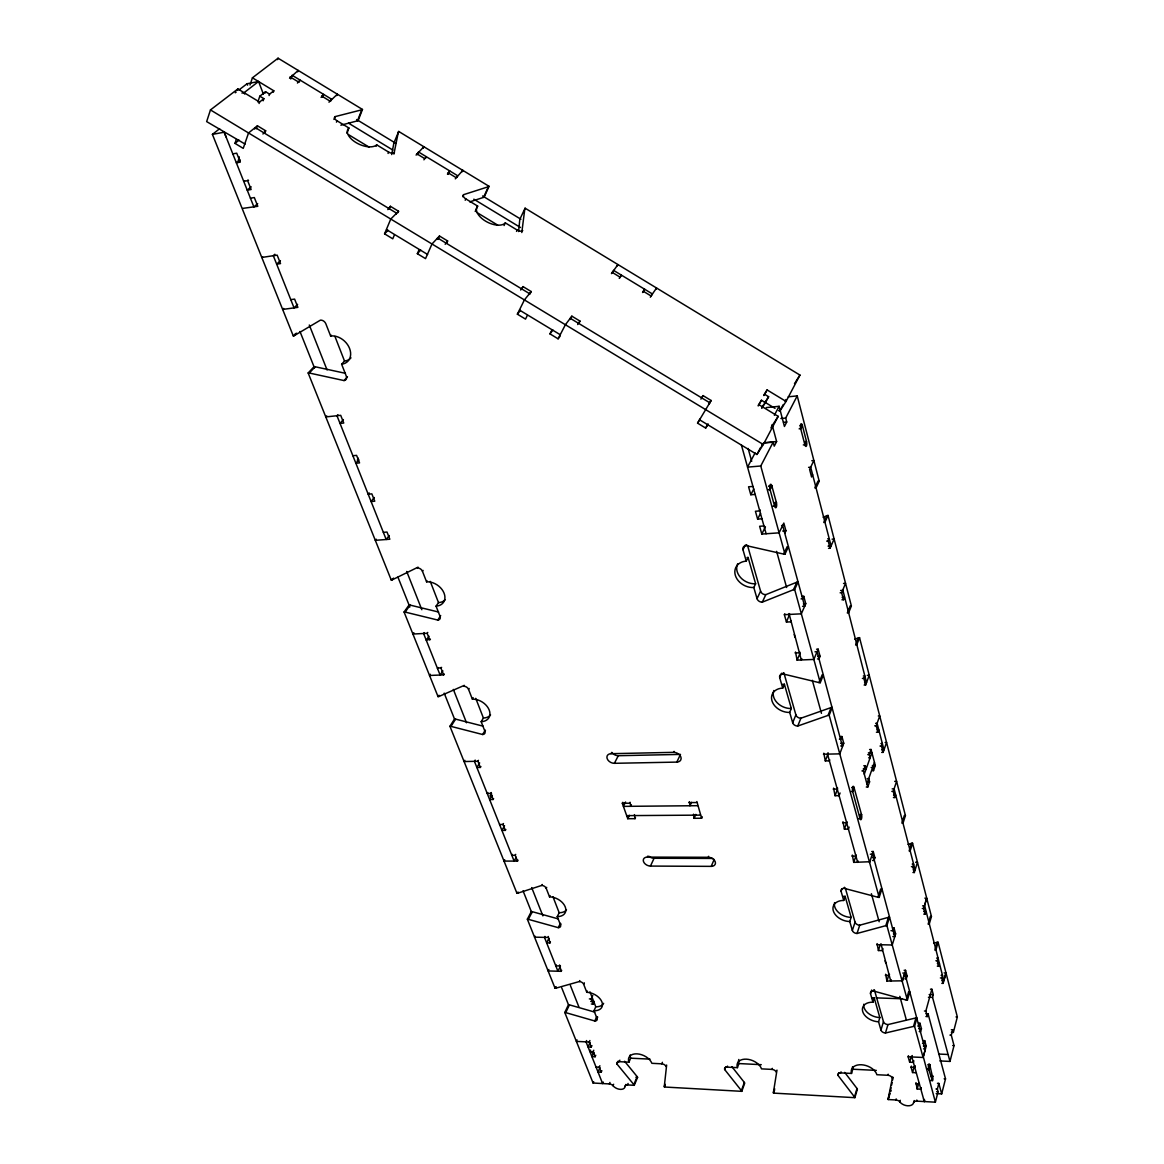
<?xml version="1.0" encoding="UTF-8"?>
<svg xmlns="http://www.w3.org/2000/svg" width="1164" height="1164" viewBox="0 0 1164 1164"><rect width="100%" height="100%" fill="white"/><g stroke="black" fill="none" stroke-linecap="round" stroke-linejoin="round"><path stroke-width="1.5" d="M731.88 1066.675L744.349 1082.433A3.652 2.299 22.4 0 1 744.727 1083.16L741.788 1091.337L664.455 1087.016A3.594 2.226 23.8 0 1 664.324 1086.303L666.637 1065.031M521.792 232.538L524.818 208.822A4.569 2.386 27.5 0 1 525.11 208.196L799.944 375.07L786.049 401.42L779.749 411.241L778.571 410.528M518.606 231.534L519.799 219.37L525.11 208.196M844.7 1072.379L857.01 1088.5A3.768 2.401 20 0 1 857.373 1089.257L854.856 1097.667L773.522 1093.112A3.71 2.328 21.6 0 1 773.42 1092.399L776.985 1070.109M393.912 154.099L398.35 132.041A4.627 2.372 25.3 0 1 398.714 131.459L489.055 186.313L484.209 196.963A4.569 2.401 26.6 0 1 483.569 197.385L469.718 201.881M391.701 154.565L393.898 142.968L398.714 131.459M937.457 1083.32L938.824 1083.393L937.369 1089.053L938.082 1091.701L935.376 1102.177L916.563 1101.129A3.856 2.444 18.7 0 0 913.595 1102.686A7.697 4.889 18.9 0 1 907.702 1105.785A7.697 4.889 18.9 0 1 899.83 1101.915A3.841 2.43 19.1 0 0 895.902 1099.965L888.248 1099.544A3.827 2.43 19.2 0 1 888.176 1098.801L892.584 1077.064M890.271 1091.366L891.086 1087.758M891.595 1085.183L892.104 1082.607M892.628 1080.032L893.137 1077.442M936.191 1093.593L941.676 1093.898L945.517 1078.868L928.072 1013.8L925.977 1013.728M939.857 1060.942L949.984 1061.423L954.029 1045.592L951.294 1035.16L952.676 1029.805L951.337 1029.747M951.352 1032.337L953.36 1032.424L957.346 1016.958L938.082 942.243A3.798 2.604 17.9 0 0 937.064 942.331L933.659 943.218M924.507 1100.838L924.303 1101.566L923.547 1098.816M924.696 1100.126L924.303 1101.566L911.878 1056.956L912.27 1055.544M931.651 1080.192L932.771 1075.914L930.924 1075.827M921.306 1087.612L920.87 1089.228L917.174 1089.024L915.981 1082.636M944.251 979.273L944.528 978.284M944.79 977.309L945.052 976.32M945.314 975.345L945.575 974.355M945.852 973.38L944.179 972.842M913.595 1102.686L914.177 1100.547M917.174 1089.024L918.76 1083.146M916.563 1101.129L916.839 1100.053M935.376 1102.177L923.299 1056.766M923.881 1054.628L923.503 1056.054M924.463 1052.489L924.071 1053.915M925.031 1050.364L924.653 1051.79M908.444 1055.719L908.153 1056.796L923.11 1057.479L926.18 1046.116L924.696 1040.66L923.299 1040.601M941.792 983.333L943.146 983.376L945.983 972.9M924.696 1040.66L923.925 1043.497L922.528 1043.424M943.146 983.376L941.749 977.978L942.462 975.359L941.094 975.316M925.22 1049.652L904.734 973.104L905.548 970.31L904.122 970.281M942.054 980.699L943.989 980.248M925.918 1016.521L927.315 1016.565L928.072 1013.8M949.984 1061.423L932.553 997.403L933.295 994.696L931.855 989.24L930.473 989.196M916.315 1072.742L912.561 1072.553L914.177 1066.69M915.21 1065.744L914.773 1067.359L911.063 1067.17L911.354 1066.108M899.83 1101.915L900.267 1100.3M927.315 1016.565L925.831 1011.08L931.855 989.24M918.541 1023.185L919.953 1023.243L921.452 1028.772L920.68 1031.595L919.269 1031.537M937.326 966.178L938.679 966.222L939.406 963.603L937.369 963.545M913.842 1060.797L913.391 1062.397L909.666 1062.223L908.153 1056.796M919.953 1023.243L919.167 1026.051L917.756 1026.008M938.679 966.222L937.267 960.751L937.995 958.132L936.627 958.103M909.666 1062.223L911.296 1056.359M923.11 1057.479L914.569 1026.357L916.941 1017.86A3.958 2.619 18.5 0 0 915.893 1017.933L887.957 1024.582A3.914 2.59 19.2 0 1 883.461 1021.672L874.411 989.953M938.082 942.243L935.9 950.042A3.812 2.604 18 0 0 934.881 950.13L937.064 942.331M895.902 1099.965L896.193 1098.903M872.345 998.043A13.808 9.167 19.5 0 1 874.237 998.014L879.839 1017.583L878.573 1021.788L880.959 1030.096A3.943 2.59 19.3 0 0 885.469 1033.006L913.522 1026.43L915.893 1017.933M888.176 1098.801L889.834 1092.952M888.248 1099.544L888.699 1097.943M888.99 1096.881L889.893 1093.694M892.279 1078.126A3.87 2.488 19.3 0 0 887.856 1075.274L888.161 1074.212M906.261 1000.036L908.691 991.583A4.001 2.692 18.7 0 0 909.812 991.743L907.382 1000.196A4.016 2.692 18.8 0 1 906.261 1000.036L873.466 991.015A3.987 2.663 19.5 0 0 870.512 993.736L872.942 1002.204A13.852 9.167 19.5 0 0 862.684 1011.516A13.852 9.167 19.5 0 0 878.573 1021.788M931.447 916.505L929.207 924.26A3.856 2.677 18.1 0 1 928.13 924.129L930.371 916.374A3.827 2.677 18.1 0 0 931.447 916.505L912.547 843.216A3.914 2.808 18.5 0 0 911.514 843.333L908.022 844.38M885.659 974.253L886.953 981.063L902.464 980.816M903.089 978.706L902.667 980.117M903.701 976.596L903.293 978.007M904.326 974.501L903.904 975.898M924.871 904.428L925.147 903.468M925.438 902.493L925.715 901.533M926.006 900.558L926.282 899.597M926.573 898.637L924.871 898.128M905.548 970.31L907.105 976.058L906.305 978.851L904.865 978.808M923.765 914.118L925.162 914.147L925.918 911.558L923.838 911.514M885.469 1033.006L887.957 1024.582M902.26 981.514L904.734 973.104L902.813 973.046M925.162 914.147L923.678 908.473L926.704 898.157M943.859 980.743L924.58 905.403M880.959 1030.096L883.461 1021.672M891.188 979.768L890.766 981.179L880.944 943.698M889.485 974.355L889.165 975.417L885.338 975.301M854.856 1097.667A3.783 2.401 20.1 0 0 854.478 1096.925L857.01 1088.5M892.846 936.598L894.84 936.467M886.953 981.063L888.86 974.763M892.57 927.926L894.01 927.941L895.625 933.863L892.235 944.993L907.382 1000.196M912.94 872.505L914.337 872.52L917.465 862.277L915.602 862.277M894.01 927.941L893.166 930.705L890.984 930.676M914.337 872.52L912.823 866.671L913.609 864.11L912.212 864.11M872.942 1002.204L874.237 998.014M854.478 1096.925L837.964 1075.347A3.812 2.444 20.3 0 1 840.728 1072.888L851.524 1073.441L852.805 1069.221A13.415 8.628 19.8 0 1 852.528 1066.704M870.512 993.736L871.647 990.055M873.466 991.015L873.786 989.967M882.909 948.544L882.254 950.639L878.413 950.537L877.089 943.611M837.964 1075.347L838.778 1072.713M843.187 896.44A14.259 9.909 20.3 0 1 845.122 896.338L851.146 917.378L849.764 921.524L852.339 930.443A4.059 2.794 20 0 0 857.024 933.484L885.819 925.671L888.423 917.348A4.089 2.837 19.1 0 1 889.5 917.232L886.91 925.555L892.235 944.993L876.754 944.659M911.514 843.333L909.128 850.971A3.929 2.808 18.6 0 1 910.175 850.84L912.547 843.216M878.413 950.537L880.202 944.804M840.728 1072.888L841.063 1071.84M878.02 897.269L880.668 889.005A4.132 2.91 19.4 0 0 881.832 889.136L879.169 897.415A4.147 2.91 19.5 0 1 878.02 897.269L844.104 888.321A4.118 2.881 20.4 0 0 841.092 891.333L843.711 900.456A14.288 9.909 20.3 0 0 833.279 910.786A14.288 9.909 20.3 0 0 849.764 921.524M905.432 815.615L903.002 823.195A3.972 2.881 18.8 0 1 901.882 823.079L904.326 815.498A3.958 2.881 18.7 0 0 905.432 815.615L859.541 637.654A4.161 3.245 20.7 0 0 858.45 637.843L854.783 639.211M257.855 101.937L259.819 96.19L263.864 98.649L259.557 102.054L237.893 88.93L210.466 109.925L206.654 121.609L245.109 144.089M857.024 933.484L859.73 925.205L888.423 917.348M871.734 851.51L873.218 851.51L874.921 857.752L874.019 860.472L872.534 860.472M893.428 797.544L894.854 797.529L895.683 795.012L893.545 795.027M852.339 930.443L855.06 922.179L845.326 888.088M852.324 855.074L853.721 862.364L869.799 861.738M894.781 936.642L872.534 853.547M237.412 90.385L237.893 88.93M869.581 862.437L873.218 851.51M894.854 797.529L893.254 791.375L896.6 781.364L894.694 781.393M249.998 84.987L252.428 77.813L278.065 58.2L362.47 109.445L358.177 120.474A4.641 2.372 24.5 0 1 357.464 120.852L340.877 125.188M265.145 132.216L265.654 130.775L257.419 125.785L248.543 132.958L243.232 148.366L234.983 143.376L236.292 139.535M843.711 900.456L845.122 896.338M858.144 861.011L857.679 862.379L827.517 754.112L828.026 752.788M773.42 1092.399L774.657 1088.776M773.522 1093.112L774.584 1090.013M844.104 888.321L844.467 887.288M853.721 862.364L856.282 855.089M259.063 103.494L259.557 102.054M265.057 93.135L265.552 91.694L269.568 94.139L273.816 90.792L252.428 77.813M841.092 891.333L841.979 888.772M263.122 100.802L263.864 98.649M277.57 59.611L278.065 58.2M254.712 129.015L255.207 127.574L396.618 213.187L396.226 214.118M256.415 128.68L257.419 125.785M269.073 95.564L269.568 94.139M273.307 92.218L273.816 90.792M741.788 1091.337A3.667 2.299 22.4 0 0 741.395 1090.61L724.663 1069.541A3.696 2.328 22.7 0 1 727.165 1067.141L737.423 1067.65A13.008 8.25 22.2 0 1 746.371 1059.167A13.008 8.25 22.2 0 1 761.518 1068.872L771.921 1069.396L772.285 1068.363M852.703 791.375A3.172 0.931 87.7 0 1 852.732 786.922A3.172 0.931 87.7 0 1 854.056 787.577L861.491 814.538L860.08 818.583L858.566 818.598M881.672 752.395L883.127 752.366L886.575 742.457L885.12 742.487M262.948 134.006L265.654 130.775M866.889 783.852L874.44 762.347M883.127 752.366L881.468 746.022L882.341 743.549L880.886 743.578M866.278 787.053L867.762 787.039L869.581 781.83L868.737 778.614L867.253 778.643M872.025 770.67L873.509 770.641L875.299 765.534L871.065 749.485L869.595 749.514M849.123 827.109L848.411 829.132L844.424 829.146L842.983 821.726M289.56 78.279L298.202 70.422L297.708 71.833M290.767 79.007L292.106 75.253L331.464 99.144L330.765 101.006M844.424 829.146L846.985 821.697M864.299 774.162L871.909 752.73L868.431 752.802M867.762 787.039L863.441 770.903L865.289 765.708L863.79 765.737M868.62 757.822L870.105 757.793L869.246 754.578L871.065 749.485M876.419 732.243L877.874 732.2L878.762 729.726L877.307 729.77M297.446 83.066L299.977 80.025L299.221 82.149M861.52 814.422A3.157 1.004 90 0 1 861.462 818.874A3.157 1.004 90 0 1 860.036 818.685L852.659 791.491L854.1 787.461L851.83 787.49M877.874 732.2L876.216 725.769L879.737 715.947L878.282 715.991M741.395 1090.61L744.349 1082.433M840.073 792.975L839.084 795.667L835.054 795.71L833.599 788.13M835.054 795.71L837.469 789.177M737.423 1067.65L738.922 1063.561A12.979 8.25 22.2 0 1 738.82 1059.473M321.089 97.412L323.607 94.371L322.559 97.165M837.629 788.086L837.251 789.09L833.22 789.148M328.976 102.199L337.356 94.197L337.007 95.128M724.663 1069.541L725.623 1066.981M727.165 1067.141L727.544 1066.108M336.833 95.594L337.356 94.197M843.012 745.251L843.755 743.272L841.921 736.521L840.379 736.55M864.139 685.043L865.609 684.999L869.246 675.295L867.296 675.367M842.518 746.561L817.07 651.724L814.989 651.811M841.921 736.521L840.917 739.155L839.389 739.184M865.609 684.999L863.892 678.365L864.808 675.935L863.339 675.993M333.937 119.441L334.999 116.647L361.757 109.823A4.656 2.372 24.6 0 0 362.47 109.445M336.454 122.162L336.993 120.765A4.743 2.43 24.2 0 1 334.999 116.647M829.772 759.845L829.379 760.849L825.32 760.921L823.821 753.21M825.32 760.921L828.171 753.472M346.901 133.234L348.909 127.996L336.993 120.765M357.464 120.852L361.757 109.823M782.339 684.447A15.205 11.524 23 0 1 784.391 684.243L791.345 708.527L789.701 712.426L792.669 722.728A4.336 3.245 22.5 0 0 797.718 726.045L828.026 715.423L831.111 707.552A4.35 3.288 21.3 0 1 832.26 707.377L829.175 715.249L879.169 897.415M858.45 637.843L855.642 645.016A4.176 3.259 20.8 0 1 856.748 644.812L859.541 637.654M376.161 146.242L376.714 144.86L388.631 152.077A4.7 2.444 25.1 0 0 394.465 152.717M664.324 1086.303L665.124 1084.295M664.455 1087.016L665.255 1084.994M388.063 153.459L388.631 152.077M819.005 682.599L822.177 674.814A4.409 3.39 21.9 0 0 823.399 674.916L820.242 682.701A4.423 3.39 22 0 1 819.005 682.599L782.805 673.883A4.394 3.346 23.2 0 0 779.691 677.579L782.717 688.113A15.234 11.524 23 0 0 771.95 700.743A15.234 11.524 23 0 0 789.701 712.426M851.379 605.978L848.512 613.064A4.22 3.346 21.4 0 1 847.319 612.977L850.2 605.891A4.205 3.332 21.3 0 0 851.379 605.978L828.041 515.434A4.307 3.521 23.1 0 0 826.906 515.667L823.137 517.253M594.717 1012.098L569.414 1004.852A3.594 2.27 26.1 0 0 568.454 1004.707L564.787 1012.491L593.087 1083.015L609.325 1083.931A3.536 2.168 24.9 0 1 612.992 1085.736A7.1 4.365 24.8 0 0 620.31 1089.359A7.1 4.365 24.8 0 0 625.068 1086.419A3.55 2.183 24.6 0 1 627.454 1084.935L634.264 1085.314A3.55 2.183 24.5 0 0 633.856 1084.601L616.949 1064.012A3.579 2.226 24.8 0 1 619.219 1061.67L628.953 1062.165A12.615 7.886 24.4 0 1 637.028 1053.857A12.615 7.886 24.4 0 1 651.869 1063.314L661.778 1063.823L662.389 1062.31M797.718 726.045L800.919 718.203L831.111 707.552M792.669 722.728L795.9 714.914L783.852 672.719M816.575 649.236L818.146 649.163L820.082 656.321L819.034 658.882L817.463 658.94M841.95 599.809L843.464 599.736L844.438 597.365L842.169 597.496M387.83 209.607L390.362 206.29L398.554 211.251L397.972 212.634M817.346 651.083L818.146 649.163M843.464 599.736L841.645 592.723L845.544 583.353L843.536 583.47M389.213 209.069L390.362 206.29M633.856 1084.601L637.174 1076.642L624.588 1061.262M634.264 1085.314L637.581 1077.369A3.536 2.197 24.5 0 0 637.174 1076.642M816.808 652.364L813.854 659.435L797.107 660.134L795.507 652M864.561 682.628L866.525 682.555L842.809 589.93M416.072 155.059L423.871 146.722L423.492 147.639M417.323 154.667L418.458 151.946L457.612 175.706L456.826 177.51M394.32 235.143L392.763 238.809L384.571 233.848L390.769 219.05L398.554 211.251M423.303 148.09L423.871 146.722M625.068 1086.419L625.912 1084.426M627.454 1084.935L628.094 1083.451M423.914 159.817L426.3 156.704L425.718 158.057M647.781 856.137L647.315 857.111A5.922 4.074 25.5 0 0 643.503 861.578A5.922 4.074 25.5 0 0 650.458 866.074L711.204 866.365L714.172 859.439M628.953 1062.165L630.655 1058.178A12.6 7.886 24.4 0 1 630.204 1054.962M801.821 658.678L801.283 659.959L789.032 613.53M799.697 651.811L799.275 652.771L795.085 652.96M797.107 660.134L800.192 652.917M647.315 857.111L708.207 857.286L708.643 856.297M782.717 688.113L784.391 684.243M612.992 1085.736L613.632 1084.251M616.949 1064.012L618.244 1061.044M609.325 1083.931L609.965 1082.433M619.219 1061.67L619.859 1060.171M779.691 677.579L781.582 673.229M782.805 673.883L783.226 672.923M447.442 174.105L449.784 170.963L448.315 174.338M802.549 606.342L804.731 606.066M603.258 1082.069L602.603 1083.553L586.016 1041.853L586.612 1040.543M446.714 243.014L447.631 240.963L439.468 236.016L431.989 243.989L425.529 258.626L417.338 253.679L418.938 250.027M599.969 1067.563L598.02 1072L601.206 1072.175L601.861 1070.691M455.284 178.849L462.821 170.366L462.414 171.268M601.206 1072.175L599.242 1067.199L599.882 1065.715M593.087 1083.015L593.669 1081.691M802.171 596.404L803.757 596.317L805.764 603.709L801.341 613.821L784.376 614.694L786.442 622.056L790.662 621.852L791.084 620.892M828.55 548.346L830.077 548.244L834.122 539.034L832.085 539.165M462.224 171.719L462.821 170.366M803.757 596.317L802.651 598.82L801.05 598.907M830.077 548.244L828.201 541.013L829.219 538.699L827.691 538.801M437.198 238.911L437.606 237.994L529.489 293.634L529.053 294.521M437.94 239.449L439.468 236.016M462.69 196.687L463.607 194.664L488.414 186.72A4.583 2.386 26.7 0 0 489.055 186.313M786.442 622.056L789.701 614.01M593.407 1051.572A2.721 1.135 -87.1 0 0 593.64 1052.649L591.85 1056.592L595.095 1056.752L595.75 1055.268M693.511 814.189L694.093 818.292L701.601 818.248L702.256 816.779M445.172 244.324L447.631 240.963M465.193 200.252L465.804 198.898A4.656 2.459 26.4 0 1 463.607 194.664M595.095 1056.752L593.102 1051.718L593.756 1050.234M784.376 614.694L784.812 613.748M590.032 1042.508L588.038 1046.931L591.254 1047.076L591.923 1045.592M694.093 818.292L695.854 814.378M590.541 1050.074L589.886 1051.558L593.102 1051.718M701.601 818.248L696.887 801.559M591.254 1047.076L589.246 1041.998L589.915 1040.529M747.012 557.556A15.787 12.528 25.7 0 1 748.074 557.44L746.255 561.135A15.83 12.542 25.7 0 0 735.299 575.234A15.83 12.542 25.7 0 0 753.821 587.514L757.036 598.674A4.496 3.536 24.9 0 0 762.289 602.152L793.484 589.712L796.874 582.189A4.511 3.579 23.6 0 1 798.053 581.971L794.663 589.493L820.242 682.701M826.906 515.667L823.821 522.491A4.321 3.536 23.1 0 1 824.956 522.258L828.041 515.434M564.787 1012.491A3.608 2.27 26.2 0 1 565.748 1012.636L594.775 1020.988L596.783 1016.565M594.775 1020.988A3.638 2.299 25.6 0 0 597.03 1018.529L597.699 1017.045M475.218 211.484L477.662 206.101L465.804 198.898M483.569 197.385L488.414 186.72M691.518 802.345L689.961 805.764L689.364 801.632M597.03 1018.529L593.975 1010.716L595.779 1006.787A12.76 8.163 25.8 0 0 603.636 1003.31M591.356 1004.008L593.145 1004.081L594.237 1001.695M577.068 1039.932L576.384 1041.402L589.246 1041.998M650.458 866.074L654.066 858.275L712.674 858.435M593.145 1004.081L591.152 998.959L592.767 995.467M593.975 1010.716A12.789 8.163 25.8 0 0 601.919 1001.928A12.789 8.163 25.8 0 0 586.787 992.295L587.369 991.073M504.07 225.54L505.322 222.877L517.165 230.05A4.627 2.459 27.3 0 0 522.752 230.545M783.692 554.093L787.17 546.673A4.569 3.681 24.6 0 0 788.45 546.76L784.973 554.166A4.598 3.696 24.7 0 1 783.692 554.093L746.124 545.581A4.554 3.652 26.2 0 0 742.967 549.699L746.255 561.135M762.289 602.152L765.825 594.644L796.874 582.189M819.209 481.198L816.051 487.92A4.38 3.623 24.2 0 1 814.829 487.862L817.986 481.139A4.35 3.623 24.2 0 0 819.209 481.198L797.224 395.891L788.217 396.808M586.787 992.295L583.688 984.322L584.372 982.853M558.342 918.92L532.312 911.703A3.71 2.43 27.6 0 0 531.322 911.572L527.35 919.211L555.053 988.221A3.652 2.328 26.6 0 0 555.941 988.149L579.337 981.543L579.803 980.568M565.748 1012.636L569.414 1004.852M757.036 598.674L760.587 591.196L747.535 545.465M516.525 231.389L517.165 230.05M611.507 752.744L611.013 753.69A6.126 4.38 27.5 0 0 607.157 758.608A6.126 4.38 27.5 0 0 614.388 763.308L676.808 762.1L680.474 754.403L618.302 755.712A6.096 4.38 27.5 0 1 611.784 752.351M784.754 533.243L785.918 530.799L783.823 523.058L779.109 532.836L761.809 534.058L759.626 526.274L763.948 525.968M812.647 474.737L811.57 476.993L809.606 469.427L813.883 460.537L811.817 460.711M753.821 587.514L755.625 583.775L748.074 557.44M611.013 753.69L673.592 752.337L674.058 751.377M555.053 988.221L555.752 986.766M555.941 988.149L556.407 987.174M560.451 966.062L557.934 971.227L544.461 937.369L544.956 936.409M634.424 814.611L635.035 818.67L627.76 818.714L622.318 803.276L622.798 802.316M548.826 969.481L548.113 970.936L561.208 971.329L561.688 970.354M635.035 818.67L635.5 817.695M561.208 971.329L559.564 964.985M520.672 290.025L523.029 286.606L531.177 291.538L529.853 294.216M556.276 964.898L555.795 965.873L559.084 965.96M627.76 818.714L629.418 815.324M521.719 289.298L523.029 286.606M631.412 804.862L630.699 806.303L630.088 802.229M527.277 315.56L525.517 319.111L517.369 314.178L524.411 299.919L531.177 291.538M776.417 502.659L774.627 506.282L770.059 489.564A3.492 1.193 85.7 0 1 770.146 484.777A3.492 1.193 85.7 0 1 771.863 485.97L776.417 502.659L774.788 502.775M761.809 534.058L765.417 526.725M625.577 801.996L623.409 806.376L697.483 805.692M548.811 938.504L546.644 942.84L549.946 942.927L550.427 941.952M527.35 919.211A3.725 2.43 27.7 0 1 528.354 919.342L558.24 927.65L560.408 923.314M558.24 927.65A3.754 2.459 27 0 0 560.51 924.944L560.99 923.969M742.967 549.699L745.266 545.101M746.124 545.581L746.59 544.665M760.223 510.007L759.757 510.923L755.421 511.258L757.619 519.115L761.954 518.78M560.51 924.944L557.236 916.577L559.171 912.721A13.182 8.745 27.3 0 0 566.49 909.855M549.946 942.927L548.259 936.482M757.619 519.115L760.543 513.28M800.003 425.66L802.36 425.442L806.506 441.476A3.332 1.077 85.4 0 1 806.434 446.001A3.332 1.077 85.4 0 1 804.877 444.779L800.701 428.716L802.36 425.442A3.346 1.091 85.2 0 0 800.774 424.176A3.346 1.091 85.2 0 0 800.701 428.716M770.102 489.753L771.921 486.145L768.647 486.407M535.047 936.191L534.552 937.151L547.778 937.442M557.236 916.577A13.211 8.745 27.3 0 0 565.224 906.887A13.211 8.745 27.3 0 0 549.539 896.862L550.165 895.654M560.044 336.221L558.094 338.811L549.961 333.879L551.765 330.372M614.388 763.308L618.302 755.712M528.354 919.342L532.312 911.703M772.096 424.642L776.621 441.563L774.235 446.161L773.158 442.16L763.409 443.048M797.224 395.891L785.7 418.051L786.733 422.008L784.434 426.475L779.109 406.309L766.232 407.589M549.539 896.862L546.207 888.321L546.702 887.361M755.16 494.424L750.809 494.758L753.777 488.996M558.094 338.811L565.398 324.727L571.859 316.172L579.978 321.089L578.944 323.068M569.793 319.183L570.244 318.296L709.793 402.788M570.142 319.474L571.859 316.172M784.973 554.166L760.761 465.993L773.158 442.16M483.133 726.176L455.575 719.119A3.972 2.779 31.7 0 0 454.527 719.017L449.93 726.278L516.932 893.254A3.768 2.488 28.2 0 0 517.849 893.152L541.711 885.44L542.206 884.48M577.693 324.552L579.978 321.089M699.593 419.811L756.935 454.484L763.337 444.532L778.178 416.348L758.986 404.723L761.445 400.241L765.403 402.642L761.867 408.215M611.449 273.627L617.938 264.563L617.255 265.843M612.22 272.973L613.588 270.383L652.422 293.954L650.327 297.227M756.935 454.484L760.718 447.296M761.663 445.521L762.595 443.731M770.932 427.945L771.848 426.213M779.749 411.241L783.299 404.519M785.06 401.187L785.933 399.528M774.351 415.272L779.109 406.309M755.116 452.854L747.55 467.128L760.761 465.993M619.233 278.356L621.358 275.097L619.99 277.672M516.932 893.254L517.442 892.308M517.849 893.152L518.358 892.206M765.403 402.642L768.618 396.706L764.69 394.32L767.091 389.925L786.049 401.42M504.71 859.803L504.012 861.069L517.5 861.113L518.009 860.167M517.5 861.113L515.201 855.307L515.71 854.361M516.19 857.315L514.124 861.098L474.432 761.329L475.174 760.107M761.765 407.706L763.54 404.752M642.557 292.513L644.667 289.239L643.256 291.8M512.335 854.361L511.811 855.307L515.201 855.307M655.856 289.283L656.569 288.017L651.025 295.947L643.256 291.233M504.55 825.713L501.917 830.398L505.322 830.383L505.845 829.452M505.322 830.383L502.964 824.461L503.488 823.515M491.499 793.382A2.925 1.397 89.8 0 0 491.805 795.812L489.637 799.537L493.07 799.508L493.609 798.577M700.001 419.011L697.571 423.158L705.66 428.061L708.076 423.885M493.07 799.508L490.67 793.455L491.208 792.524M487.774 792.568L487.236 793.499L490.67 793.455M700.932 399.15L703.056 395.614L711.131 400.503L697.571 423.158M479.655 762.9L476.891 767.513L480.354 767.44L480.907 766.523M701.703 397.884L703.056 395.614M480.354 767.44L477.895 761.256L478.448 760.339M709.022 404.053L711.131 400.503M464.829 760.31L464.087 761.547L477.895 761.256M449.93 726.278A3.987 2.779 31.7 0 1 450.977 726.38L482.623 734.513L485.126 730.381M482.623 734.513A4.016 2.808 31 0 0 484.893 731.239L485.461 730.323M705.66 428.061L707.697 424.714M484.893 731.239L481.168 721.68L483.409 718.028A14.114 9.996 31.5 0 0 490.553 714.914M481.168 721.68A14.143 9.996 31.4 0 0 489.186 710.011A14.143 9.996 31.4 0 0 472.366 699.142L473.224 697.774M763.977 394.872L767.091 389.925M763.904 395.571L764.69 394.32M758.317 405.218L761.445 400.241M758.201 405.96L758.986 404.723M450.977 726.38L455.575 719.119M764.312 403.515L765.097 402.278M765.49 401.667L768.618 396.706M472.366 699.142L468.554 689.379L469.136 688.477M794.488 383.582L795.259 382.374M795.652 381.763L797.602 378.722M797.98 378.111L799.944 375.07M438.581 612.031L410.135 605.105A4.132 2.983 34.8 0 0 409.059 605.018L404.068 612.002L438.042 696.639A4.045 2.837 32.6 0 0 438.988 696.465L464.305 685.349M772.241 425.602L773.027 424.38M773.42 423.754L775.399 420.684M775.806 420.058L778.178 416.348M438.042 696.639L438.915 695.286M438.988 696.465L439.57 695.563M430.345 674.276L429.545 675.469L443.644 674.887L444.226 673.985M442.873 670.842L440.108 675.033L423.58 633.492L424.191 632.605M438.086 667.569L437.489 668.456L441.622 667.409M428.992 636.228L426.257 640.215L430.418 639.138M404.068 612.002A4.147 2.983 34.7 0 1 405.145 612.089L437.81 620.063L440.69 615.552M413.846 632.721L412.914 634.045L427.144 633.303L427.755 632.416M437.81 620.063A4.176 3.026 34.1 0 0 440.079 616.44L436.063 606.138L438.508 602.617A14.71 10.738 34.7 0 0 445.288 599.649M436.063 606.138A14.739 10.738 34.7 0 0 444.081 593.203A14.739 10.738 34.7 0 0 426.577 581.825L427.203 580.952M405.145 612.089L410.135 605.105M426.577 581.825L422.459 571.291L423.099 570.433M345.417 373.309L315.153 366.762A4.525 3.39 42.6 0 0 314.033 366.718L308.154 372.975L391.25 580.05A4.22 3.056 35.9 0 0 392.224 579.832L418.065 567.159M391.25 580.05L391.89 579.192M392.224 579.832L393.505 578.115M560.321 334.766L519.537 310.104M549.961 333.879L552.9 330.023M389.242 535.542L386.201 539.499L336.963 415.723L337.909 414.66M376.19 539.194L375.317 540.329L389.838 539.223L387.001 532.05L383.349 532.341M374.299 497.508L371.083 501.524L374.764 501.204L371.84 493.856L368.173 494.191L369.177 492.925M517.369 314.178L520.41 310.366M358.221 458.15A3.259 1.731 83.4 0 0 358.614 459.955L355.864 463.243L359.56 462.894L356.577 455.371L352.881 455.735M343.395 419.564L340.019 423.42L343.758 423.027L340.703 415.33L325.789 416.93L326.749 415.854M308.154 372.975A4.554 3.39 42.5 0 1 309.289 373.018L344.049 380.57L347.469 376.772M344.049 380.57A4.569 3.448 42.1 0 0 346.29 376.161L341.634 364.216L344.515 361.058A16.121 12.237 43.1 0 0 350.99 357.843M427.61 254.48L386.594 229.672M309.289 373.018L315.153 366.762M417.338 253.679L420.728 250.071M341.634 364.216A16.165 12.251 43 0 0 349.564 348.429A16.165 12.251 43 0 0 330.62 335.989L331.347 335.217M219.632 128.709L212.415 134.384L293.284 335.93L295.7 333.486M293.284 335.93A4.641 3.477 44.2 0 0 294.303 335.625L296.704 333.18M384.571 233.848L388.078 230.312M297.606 304.342L294.055 307.878L273.307 255.716L274.879 254.247M283.681 308.431L282.663 309.435L297.882 307.354L294.608 299.104L290.782 299.643M280.422 260.634L276.668 264.17L280.524 263.588L277.163 255.134L261.798 257.448L262.584 256.706M257.695 203.627L253.912 206.945L224.186 132.216L212.415 134.384M242.84 208.371L257.797 206.304L254.334 197.56L250.435 198.2M251.162 186.807L247.234 190.154L251.133 189.499L247.626 180.682L243.727 181.337L244.556 180.638M239.697 160.079L236.365 162.829L240.279 162.145L236.728 153.182L232.8 153.881M234.983 143.376L238.998 140.131M259.819 96.19L265.552 91.694M241.937 93.076L244.12 92.654L258.568 81.495L263.413 94.153M235.244 92.785L236.161 92.087M238.896 89.992L247.044 83.75L258.568 81.495M294.303 335.625L320.391 320.158A4.671 3.536 44 0 1 325.833 323.752L330.62 335.989M238.154 160.137L239.624 159.875L240.09 161.069M780.899 418.516L785.7 418.051M357.232 460.086L358.614 459.955M783.547 422.314L786.733 422.008M799.13 428.861L800.701 428.716M763.671 442.742L776.621 441.563M804.935 441.622L806.506 441.476L804.877 444.779L803.306 444.924M808.602 467.361L810.682 467.186L831.096 545.931L828.041 546.134M752.933 486.436L748.568 486.785L750.809 494.758M768.589 486.232L771.863 485.97M768.415 489.695L770.059 489.564M774.744 502.601L776.373 502.47A3.477 1.179 85.9 0 1 776.286 507.242A3.477 1.179 85.9 0 1 774.584 506.107L772.94 506.224M781.568 525.561L782.644 525.488L804.673 606.226M782.703 531.031L785.918 530.799M826.673 541.115L828.201 541.013M840.612 590.483L842.62 590.381M840.132 592.811L841.645 592.723M803.393 603.84L805.764 603.709M817.739 656.409L820.082 656.321M862.408 678.423L863.892 678.365M875.634 723.353L877.103 723.31L883.985 749.878L881.817 749.922M874.746 725.812L876.216 725.769M840.699 743.345L843.755 743.272M840.728 745.949L842.765 745.906L839.782 753.865L823.443 754.199M880.013 746.051L881.468 746.022M867.777 754.607L869.246 754.578M872.36 765.577L875.299 765.534M871.181 767.469L872.651 767.44L873.509 770.641M863.179 768.997L866.147 768.938L865.289 765.708M861.942 770.917L863.441 770.903M866.627 781.873L869.581 781.83M892.191 788.886L894.098 788.857L915.122 869.945L913.26 869.93M489.869 795.841L491.805 795.812L492.416 797.384M851.146 791.505L852.659 791.491M891.828 791.404L893.254 791.375M622.318 803.276L629.608 803.204M688.913 802.607L696.45 802.534M626.683 815.629L700.568 815.12M859.978 814.553L861.491 814.538M499.56 824.476L502.964 824.461M842.62 822.744L846.621 822.715M870.323 854.231L872.316 854.231M851.961 856.107L855.933 856.107M872.694 857.752L874.921 857.752M911.412 866.671L912.823 866.671M922.601 905.854L924.449 905.883M922.295 908.458L923.678 908.473M893.457 933.819L895.625 933.863M935.9 960.722L937.267 960.751M904.966 975.999L907.105 976.058M940.381 977.949L941.749 977.978M929.163 994.565L933.295 994.696M928.421 997.272L932.553 997.403M876.157 997.883L901.751 998.756M589.362 998.901L591.152 998.959M924.434 1011.021L925.831 1011.08M590.73 1001.404L594.309 1001.535M956.008 1016.914L957.346 1016.958M918.643 1028.656L921.452 1028.772M949.94 1035.102L951.294 1035.16M952.676 1045.534L954.029 1045.592M923.387 1046L926.18 1046.116M923.547 1048.866L925.424 1048.953M938.882 1054.06L947.685 1054.453M927.868 1064.653L929.73 1064.74L932.961 1078.897A3.521 0.946 -89.3 0 1 932.451 1080.847L928.596 1069.018L929.73 1064.74L930.094 1066.108M591.85 1052.562L593.64 1052.649L594.149 1053.915M927.199 1068.945L928.596 1069.018L928.959 1070.371M630.655 1058.178L650.007 1059.138M738.922 1063.561L761.256 1064.682M852.805 1069.221L876.317 1070.4M930.778 1076.133L932.859 1076.249M887.856 1075.274L876.885 1074.721A13.444 8.628 19.8 0 0 861.418 1064.754A13.444 8.628 19.8 0 0 851.524 1073.441M944.149 1078.795L945.517 1078.868M930.342 1080.454L931.738 1080.512M596.012 1067.024L599.242 1067.199M915.69 1083.713L919.429 1083.902M935.987 1088.98L937.369 1089.053M936.7 1091.614L938.082 1091.701M635.893 1077.267L637.581 1077.369M891.115 1091.075L890.635 1091.046A3.812 2.43 19.1 0 1 890.576 1090.319M290.054 76.868L297.955 81.655M321.613 96.015L329.499 100.802M416.639 153.692L424.496 158.464M448.038 172.738L455.866 177.495M612.133 272.332L619.917 277.061M356.62 119.528L358.177 120.474M358.628 120.75L393.927 142.168M395.833 143.332L394.261 142.372A4.612 2.386 25.2 0 0 393.898 142.968M482.58 195.974L520.934 219.254M348.458 123.122L392.806 150.025M473.806 199.175L520.453 227.475M348.502 134.631L369.308 147.246M476.949 212.532L497.639 225.074M764.413 401.944L775.035 408.375M210.466 109.925L763.337 444.532M299.963 331.464L314.527 367.984M397.942 577.155L409.859 607.026M444.197 693.147L454.818 719.759M523.043 890.809L531.759 912.707M561.732 987.858L568.265 1004.212M427.144 633.303L429.822 640.025M441.025 668.311L443.644 674.887M224.186 132.216L226.078 136.988M309.289 325.003L327.069 369.963M406.716 571.451L421.848 609.718M453.349 689.408L466.531 722.771M531.701 887.594L542.875 915.879M570.375 985.442L579.017 1007.282M334.941 336.44L344.515 361.058M430.258 581.403L438.508 602.617M475.756 698.342L483.409 718.028M552.958 896.731L559.171 912.721M589.959 991.844L595.779 1006.787M247.044 83.75L247.583 85.161M244.12 92.654L244.673 94.08M794.197 634.54L794.997 637.392M885.091 960.795L885.731 963.079M911.063 1067.17L912.561 1072.553M741.424 445.099L766.116 533.752M748.132 448.46L751.697 461.351M776.621 551.358L786.617 587.485M812.312 680.285L821.464 713.343M871.399 893.719L879.155 921.743M899.816 996.369L906.305 1019.81M938.824 1083.393L941.676 1093.898M952.676 1029.805L953.36 1032.424M765.825 594.644A4.467 3.521 24.9 0 1 760.587 591.196M793.484 589.712A4.54 3.594 23.6 0 1 794.663 589.493M800.919 718.203A4.307 3.245 22.4 0 1 795.9 714.914M828.026 715.423A4.38 3.303 21.4 0 1 829.175 715.249M463.723 686.251A4.074 2.895 32.1 0 1 468.554 689.379M417.44 568.017A4.249 3.099 35.4 0 1 422.459 571.291M791.345 708.527A15.205 11.524 23 0 1 777.159 702.75A15.205 11.524 23 0 1 773.885 690.514M755.625 583.775A15.787 12.528 25.7 0 1 740.508 577.46A15.787 12.528 25.7 0 1 737.685 563.754M673.592 752.337A6.213 4.511 25.8 0 1 680.911 757.109A6.213 4.511 25.8 0 1 676.808 762.1M708.207 857.286A6.009 4.19 24 0 1 715.263 861.84A6.009 4.19 24 0 1 711.204 866.365M654.066 858.275A5.893 4.074 25.5 0 1 648.872 856.238M859.73 925.205A4.045 2.794 20 0 1 855.06 922.179M885.819 925.671A4.103 2.837 19.2 0 1 886.91 925.555M913.522 1026.43A3.972 2.619 18.6 0 1 914.569 1026.357M579.337 981.543A3.667 2.357 26.1 0 1 583.688 984.322M541.711 885.44A3.798 2.532 27.7 0 1 546.207 888.321M879.839 1017.583A13.808 9.167 19.5 0 1 863.775 1004.226M851.146 917.378A14.259 9.909 20.3 0 1 834.573 902.624M771.921 1069.396A3.739 2.372 21.7 0 1 776.257 1072.175M661.778 1063.823A3.623 2.27 24 0 1 666.026 1066.53M928.625 1068.901A2.939 0.757 89.7 0 1 928.625 1064.74A2.939 0.757 89.7 0 1 929.701 1064.856M239.624 159.875A3.681 1.993 76.6 0 1 239.202 156.776M248.572 180.405A3.652 1.979 77 0 1 247.932 179.94M519.799 219.37A4.54 2.401 27.4 0 1 520.104 218.745M505.322 222.877A16.296 8.643 26.8 0 1 485.504 221.102A16.296 8.643 26.8 0 1 477.662 206.101M376.714 144.86A16.558 8.57 24.6 0 1 355.995 142.561A16.558 8.57 24.6 0 1 348.909 127.996"/></g></svg>
